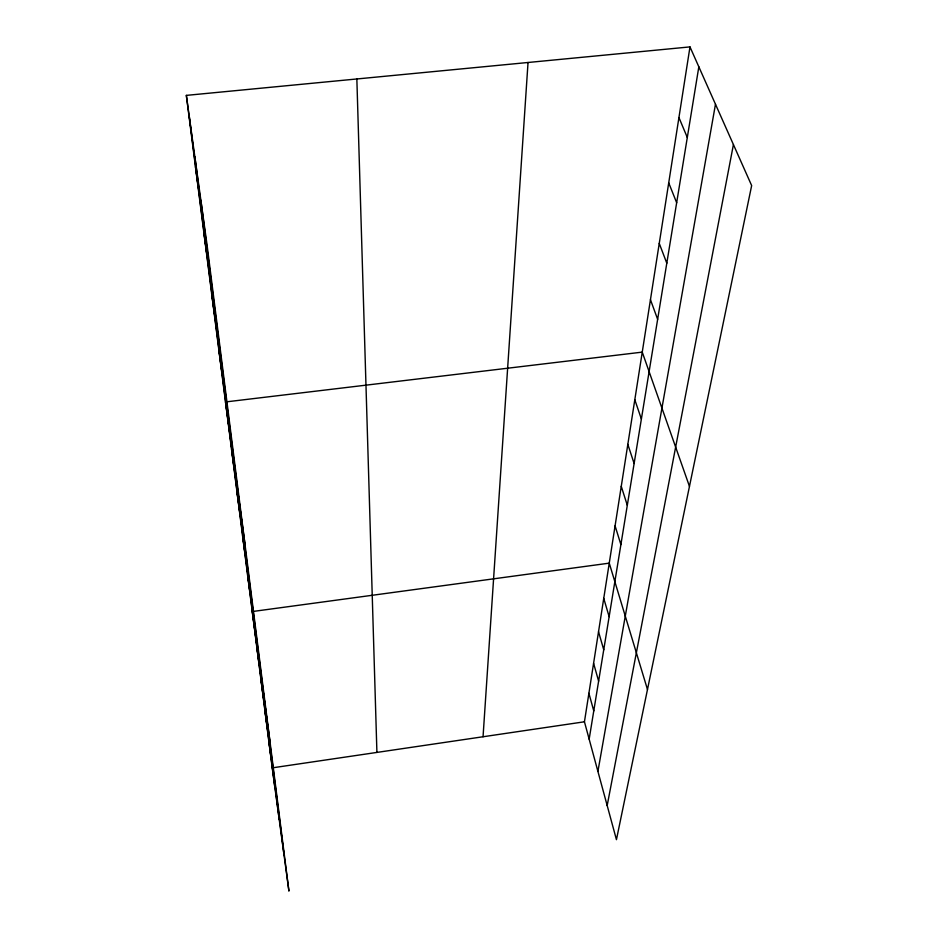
<?xml version="1.0" encoding="UTF-8"?>
<svg xmlns="http://www.w3.org/2000/svg" width="938" height="938" viewBox="0 0 938 938"><rect width="100%" height="100%" fill="white"/><g stroke="black" fill="none" stroke-linecap="round" stroke-linejoin="round"><path stroke-width="1.41" d="M483.047 736.764L528.035 62.494M689.981 46.9L751.655 185.572L616.442 839.662L584.444 721.791L689.981 46.9L186.345 95.383L272.231 767.87L288.927 891.1L206.958 244.173L186.345 95.383M589.158 739.167L698.833 66.809M597.916 771.411L715.483 104.235M607.179 805.566L733.422 144.581M272.231 767.87L584.444 721.791M678.936 117.555L687.308 137.487M668.724 182.863L676.661 202.749M659.25 243.399L666.801 263.203M650.456 299.679L657.644 319.342M689.465 486.388L642.249 352.125L225.507 401.956L244.994 544.368M634.803 399.729L641.381 419.063M627.827 444.378L634.123 463.524M621.261 486.341L627.311 505.289M615.082 525.866L620.897 544.603M647.478 689.5L609.254 563.152L252.275 611.553L270.355 744.479M603.744 598.374L609.137 616.665M598.526 631.708L603.744 649.776M593.59 663.307L598.62 681.14M588.9 693.299L593.766 710.898M195.456 166.718L198.399 187.999M203.851 232.46L206.77 253.635M211.613 293.219L214.509 314.265M218.812 349.569L221.673 370.428M231.557 449.408L234.359 469.844M237.232 493.822L239.987 514.024M242.555 535.492L245.275 555.448M247.562 574.666L250.247 594.375M256.719 646.352L259.322 665.546M260.916 679.241L263.484 698.165M264.891 710.371L267.424 729.037M268.655 739.871L271.152 758.279M189.3 116.687L274.693 786.021M200.849 200.087L284.097 855.421M194.858 156.787L279.254 819.706M356.85 78.968L376.912 752.417"/></g></svg>
